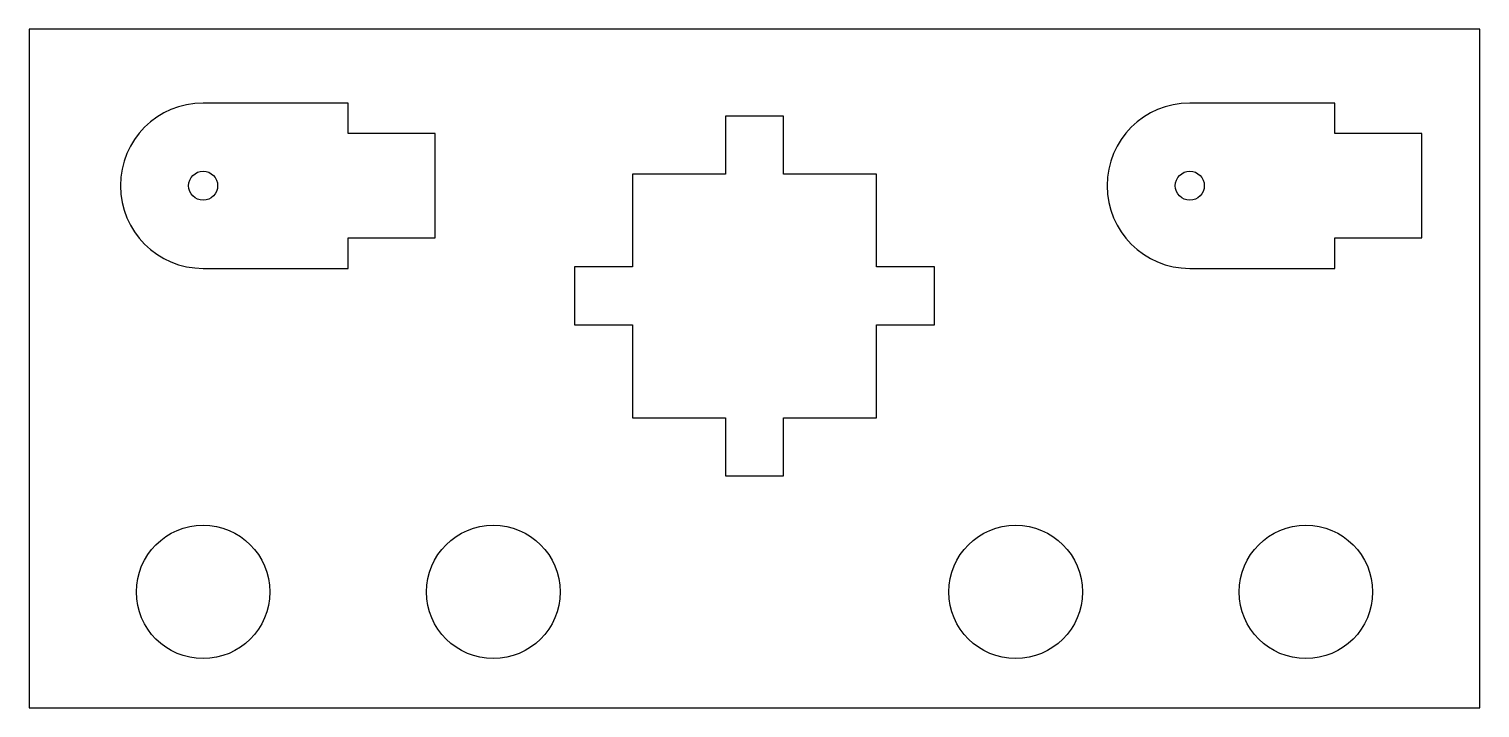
# Model space of a CAD drawing. Header units: millimetres. Extents: x 0 to 250, y 0 to 117.
import ezdxf

# ---------------------------------------------------------------- set-up
doc = ezdxf.new("R2010")
doc.units = ezdxf.units.MM
doc.layers.get('0').update_dxf_attribs({"color": 18, "lineweight": 25, "true_color": 0x000000})

msp = doc.modelspace()

# ---------------------------------------------------------------- linework, layer by layer
for p, q in [((250, 117), (0, 117)), ((0, 117), (0, 0)), ((250, 0), (250, 117)), ((55, 104.25), (30, 104.25)), ((55, 99), (55, 104.25)), ((225, 104.25), (200, 104.25)), ((225, 99), (225, 104.25)), ((130, 102), (120, 102)), ((120, 102), (120, 92)), ((130, 92), (130, 102)), ((70, 99), (55, 99)), ((70, 81), (70, 99)), ((240, 99), (225, 99)), ((240, 81), (240, 99)), ((120, 92), (104, 92)), ((104, 92), (104, 76)), ((146, 92), (130, 92)), ((146, 76), (146, 92)), ((55, 75.75), (55, 81)), ((55, 81), (70, 81)), ((225, 75.75), (225, 81)), ((225, 81), (240, 81)), ((30, 75.75), (55, 75.75)), ((104, 76), (94, 76)), ((94, 76), (94, 66)), ((156, 76), (146, 76)), ((156, 66), (156, 76)), ((200, 75.75), (225, 75.75)), ((94, 66), (104, 66)), ((104, 66), (104, 50)), ((146, 50), (146, 66)), ((146, 66), (156, 66)), ((104, 50), (120, 50)), ((120, 50), (120, 40)), ((130, 50), (146, 50)), ((130, 40), (130, 50)), ((120, 40), (130, 40)), ((0, 0), (250, 0))]:
    msp.add_line(p, q)
for centre, radius in [((30, 90), 2.5), ((200, 90), 2.5), ((30, 20), 11.5), ((80, 20), 11.5), ((170, 20), 11.5), ((220, 20), 11.5)]:
    msp.add_circle(centre, radius)
for centre in [(30, 90), (200, 90)]:
    msp.add_arc(centre, 14.25, 90, 270)

doc.saveas('drawing.dxf')
